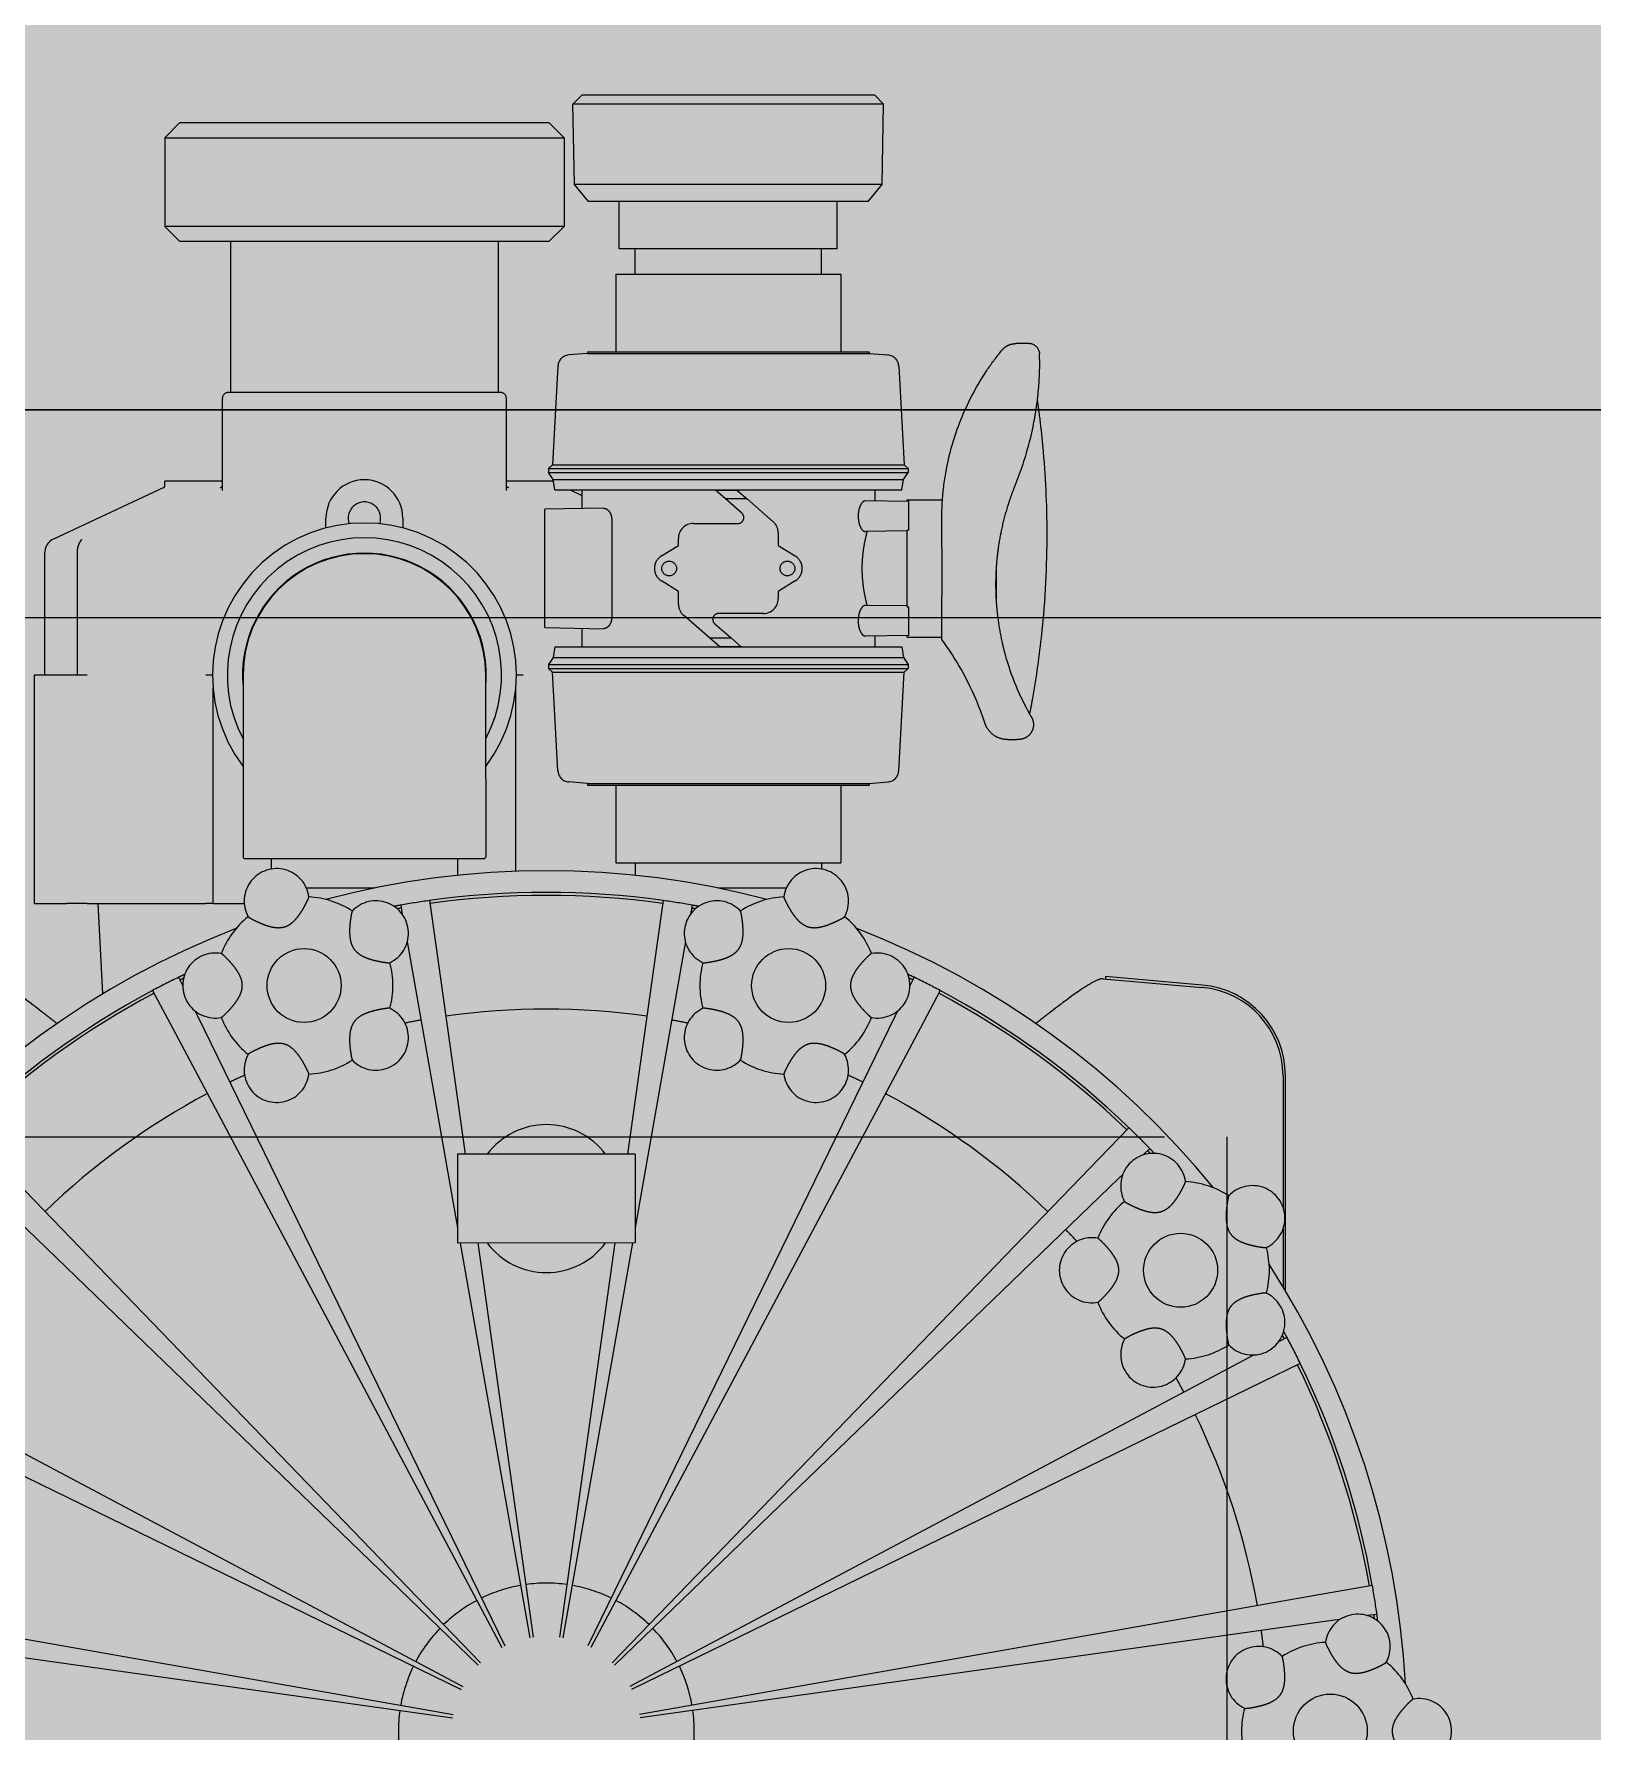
# Model space of a CAD drawing. Header units: centimetres. Extents: x 405564 to 502064, y 46284 to 60634.
# Drawn here: x 484760.15 to 484790.14, y 56751.63 to 56784.3 of the extents above; entities that cross this region are included whole.
import ezdxf

# ---------------------------------------------------------------- set-up
doc = ezdxf.new("R2010")
doc.units = ezdxf.units.CM
doc.linetypes.add('( Hidden )', pattern=[0.375, 0.25, -0.125])
doc.layers.get('0').update_dxf_attribs({"color": 8, "lineweight": 9})
doc.layers.add('0-KRCN-MİMARİ-220526', color=8, linetype='Continuous', lineweight=9)
doc.layers.add('Visible (ISO)', color=8, linetype='Continuous', lineweight=18)
doc.layers.add('AS_NOT_MIMARI', color=8, linetype='Continuous')

# ---------------------------------------------------------------- blocks, each defined once
blk = doc.blocks.new('A$Cdfb98813')
h = blk.add_hatch()
h.set_pattern_fill('ANGLE', color=256, scale=0.3)
h.set_pattern_definition([(0, (182.2423, -979.0145), (0, 2.0955), [1.524, -0.5715]), (90, (182.2423, -979.0145), (-2.0955, 1e-16), [1.524, -0.5715])])
h.paths.add_polyline_path([(1918.018, 199.001), (1545.018, 199.001), (1545.018, 300), (1515.018, 300), (1515.018, 199.001), (238.979, 199.001), (238.979, -429.5), (238.979, -658.015), (1918.018, -658.015)])
h.paths.add_polyline_path([(268.979, -429.5), (268.979, 169.001), (1888.018, 169.001), (1888.018, -628.015), (268.979, -628.015), (268.979, -453.5)], flags=16)
h.paths.add_polyline_path([(1888.018, -429.5), (268.979, -429.5), (268.979, -459.5), (1888.018, -459.5)], flags=0)
h = blk.add_hatch()
h.set_pattern_fill('ANGLE', color=256)
h.set_pattern_definition([(0, (1552.748, -978.9895), (0, 6.985), [5.08, -1.905]), (90, (1552.748, -978.9895), (-6.985, 4e-16), [5.08, -1.905])])
h.paths.add_polyline_path([(1680.139, 27.501), (900.139, 27.501), (900.139, -55.474), (1680.139, -55.499)])
h = blk.add_hatch()
h.set_pattern_fill('ANGLE', color=256)
h.set_pattern_definition([(0, (-483849.746, -58273.935), (0, 6.985), [5.08, -1.905]), (90, (-483849.746, -58273.935), (-6.985, 4e-16), [5.08, -1.905])])
h.paths.add_polyline_path([(425.139, -15.05), (800.139, -15.05), (800.139, -100), (900, -100), (900.139, -15.05), (1700, -15.05), (1700, -100), (1800, -100), (1800.139, -15.05), (2235.139, -15.05), (2235.139, -206), (425.139, -206.05)])
for p, q in [((900.004, -55.499), (1680.139, -55.499)), ((900.139, -59.499), (1610.139, -59.499))]:
    blk.add_line(p, q)
for points in [[(1680.139, -59.499), (1680.139, -59.499), (1680.139, -55.499), (900.004, -55.499)], [(900.139, -59.499), (1610.139, -59.499)]]:
    blk.add_lwpolyline(points)
at = {"layer": 'Visible (ISO)', "linetype": '( Hidden )', "ltscale": 100}
for p, q in [((920.945, -49.44), (920.777, -49.611)), ((926.758, -49.611), (920.777, -49.611)), ((920.804, -51.159), (920.777, -49.611)), ((926.59, -49.44), (920.945, -49.44)), ((926.59, -49.44), (926.758, -49.611)), ((926.731, -51.159), (926.758, -49.611)), ((913.202, -49.976), (912.917, -50.26)), ((920.322, -49.976), (913.202, -49.976)), ((920.322, -49.976), (920.607, -50.26)), ((912.917, -50.26), (920.607, -50.26)), ((912.917, -50.26), (912.917, -51.969)), ((920.607, -50.26), (920.607, -51.969)), ((926.731, -51.159), (920.804, -51.159)), ((921.077, -51.491), (920.804, -51.159)), ((926.458, -51.491), (926.731, -51.159)), ((926.458, -51.491), (921.077, -51.491)), ((921.669, -52.402), (921.669, -51.491)), ((925.866, -52.402), (925.866, -51.491)), ((920.607, -51.969), (912.917, -51.969)), ((913.202, -52.254), (912.917, -51.969)), ((913.202, -52.254), (920.322, -52.254)), ((914.185, -52.254), (914.185, -55.164)), ((919.339, -52.254), (919.339, -55.164)), ((920.322, -52.254), (920.607, -51.969)), ((925.866, -52.402), (921.669, -52.402)), ((921.973, -52.886), (921.973, -52.402)), ((925.561, -52.886), (925.561, -52.402)), ((921.603, -52.886), (925.932, -52.886)), ((921.603, -52.886), (921.603, -54.382)), ((925.932, -52.886), (925.932, -54.382)), ((929.559, -54.224), (929.3, -54.224)), ((921.054, -54.411), (920.695, -54.443)), ((921.054, -54.382), (926.481, -54.382)), ((921.054, -54.382), (921.054, -54.411)), ((921.054, -54.411), (926.481, -54.411)), ((926.481, -54.382), (926.481, -54.411)), ((926.481, -54.411), (926.84, -54.443)), ((929.758, -54.528), (929.758, -54.424)), ((920.487, -54.657), (920.38, -56.557)), ((927.048, -54.657), (927.155, -56.557)), ((919.382, -55.164), (914.142, -55.164)), ((914.028, -57.052), (914.028, -55.278)), ((919.496, -57.052), (919.496, -55.278)), ((929.711, -55.306), (929.713, -55.306)), ((920.38, -56.557), (920.308, -56.629)), ((920.308, -56.629), (927.227, -56.629)), ((920.308, -56.629), (920.308, -56.703)), ((920.308, -56.703), (927.227, -56.703)), ((920.393, -56.842), (920.308, -56.703)), ((920.38, -56.557), (927.155, -56.557)), ((920.393, -56.842), (927.142, -56.842)), ((920.43, -57.041), (920.393, -56.842)), ((927.105, -57.041), (927.142, -56.842)), ((927.142, -56.842), (927.227, -56.703)), ((927.155, -56.557), (927.227, -56.629)), ((927.227, -56.629), (927.227, -56.703)), ((912.901, -56.994), (910.776, -57.986)), ((914.028, -56.873), (912.918, -56.873)), ((912.918, -56.969), (912.918, -56.873)), ((920.399, -56.873), (919.496, -56.873)), ((920.43, -57.041), (927.105, -57.041)), ((920.724, -57.041), (920.948, -57.146)), ((920.948, -57.041), (920.948, -57.401)), ((923.519, -57.045), (923.933, -57.045)), ((923.715, -57.215), (923.519, -57.045)), ((923.933, -57.045), (924.129, -57.215)), ((926.587, -57.041), (926.587, -57.254)), ((921.368, -57.394), (920.236, -57.414)), ((920.236, -57.642), (920.236, -57.414)), ((924.129, -57.215), (923.715, -57.215)), ((924.028, -57.487), (923.715, -57.215)), ((924.129, -57.215), (924.631, -57.652)), ((927.242, -57.261), (926.401, -57.252)), ((927.213, -57.261), (927.213, -57.229)), ((927.213, -57.229), (927.891, -57.229)), ((927.242, -57.816), (927.242, -57.261)), ((916.022, -57.774), (916.022, -57.585)), ((917.503, -57.585), (917.503, -57.774)), ((920.236, -59.464), (920.236, -57.642)), ((921.525, -57.619), (921.525, -59.487)), ((923.091, -57.687), (923.953, -57.687)), ((927.242, -57.816), (927.213, -57.816)), ((927.213, -59.29), (927.213, -57.816)), ((927.878, -58.164), (927.878, -57.594)), ((922.48, -58.312), (922.806, -58.111)), ((922.806, -58.111), (922.806, -57.972)), ((924.729, -57.867), (924.729, -58.111)), ((924.729, -58.111), (925.055, -58.312)), ((927.213, -57.831), (926.401, -57.841)), ((910.611, -60.603), (910.611, -58.244)), ((911.237, -60.603), (911.237, -58.244)), ((927.878, -58.164), (927.878, -59.092)), ((922.806, -58.995), (922.48, -58.793)), ((925.055, -58.793), (924.729, -58.995)), ((928.922, -58.585), (928.922, -59.143)), ((922.806, -59.239), (922.806, -58.995)), ((924.729, -58.995), (924.729, -59.134)), ((927.878, -59.92), (927.878, -59.092)), ((920.236, -59.692), (920.236, -59.464)), ((923.406, -59.89), (922.904, -59.454)), ((924.444, -59.419), (923.582, -59.419)), ((927.213, -59.275), (926.401, -59.265)), ((927.213, -59.29), (927.242, -59.29)), ((927.242, -59.844), (927.242, -59.29)), ((920.236, -59.692), (921.368, -59.712)), ((920.948, -59.704), (920.948, -60.064)), ((923.507, -59.618), (923.82, -59.89)), ((920.43, -60.064), (920.393, -60.264)), ((920.43, -60.064), (927.105, -60.064)), ((923.406, -59.89), (923.82, -59.89)), ((923.602, -60.061), (923.406, -59.89)), ((924.016, -60.061), (923.602, -60.061)), ((923.82, -59.89), (924.016, -60.061)), ((927.242, -59.844), (926.401, -59.854)), ((926.587, -59.852), (926.587, -60.064)), ((927.105, -60.064), (927.142, -60.264)), ((927.213, -59.876), (927.213, -59.845)), ((927.213, -59.876), (927.878, -59.876)), ((920.393, -60.264), (920.308, -60.403)), ((920.308, -60.403), (927.227, -60.403)), ((920.308, -60.403), (920.308, -60.477)), ((920.393, -60.264), (927.142, -60.264)), ((927.142, -60.264), (927.227, -60.403)), ((927.227, -60.403), (927.227, -60.477)), ((910.411, -60.603), (911.031, -60.603)), ((910.411, -65), (910.411, -60.603)), ((911.031, -60.603), (911.423, -60.603)), ((913.709, -60.603), (913.838, -60.603)), ((914.427, -60.603), (914.427, -62.597)), ((919.097, -62.597), (919.097, -60.603)), ((919.687, -60.603), (919.816, -60.603)), ((920.308, -60.477), (927.227, -60.477)), ((920.38, -60.549), (920.308, -60.477)), ((920.38, -60.549), (927.155, -60.549)), ((920.487, -62.449), (920.38, -60.549)), ((927.048, -62.449), (927.155, -60.549)), ((927.155, -60.549), (927.227, -60.477)), ((913.848, -65), (913.848, -60.849)), ((919.676, -64.382), (919.676, -60.849)), ((929.557, -61.335), (929.57, -61.335)), ((929.142, -61.847), (929.322, -61.847)), ((914.427, -62.597), (914.427, -64.106)), ((919.097, -62.597), (919.097, -64.106)), ((921.054, -62.695), (920.695, -62.663)), ((921.054, -62.695), (926.481, -62.695)), ((921.054, -62.695), (921.054, -62.724)), ((921.054, -62.724), (926.481, -62.724)), ((921.603, -62.724), (921.603, -64.22)), ((925.932, -62.724), (925.932, -64.22)), ((926.481, -62.695), (926.84, -62.663)), ((926.481, -62.695), (926.481, -62.724)), ((914.456, -64.134), (919.069, -64.134)), ((914.968, -64.134), (914.968, -64.339)), ((918.556, -64.134), (918.556, -64.46)), ((921.603, -64.22), (925.932, -64.22)), ((921.973, -64.22), (921.973, -64.46)), ((925.561, -64.22), (925.561, -64.339)), ((910.411, -65), (911.031, -65)), ((911.423, -65), (911.031, -65)), ((911.423, -65), (913.709, -65)), ((911.728, -66.741), (911.636, -65)), ((913.848, -65), (913.709, -65)), ((913.848, -65), (914.448, -65)), ((915.646, -64.704), (916.962, -64.704)), ((918.018, -64.946), (918.132, -65.763)), ((922.512, -64.946), (922.397, -65.763)), ((923.568, -64.704), (924.883, -64.704)), ((917.461, -65.034), (917.492, -65.212)), ((923.069, -65.034), (923.037, -65.212)), ((917.587, -65.746), (917.604, -65.846)), ((917.604, -65.846), (918.556, -71.245)), ((918.132, -65.763), (918.704, -69.83)), ((922.397, -65.763), (921.826, -69.829)), ((922.925, -65.846), (921.974, -71.243)), ((922.943, -65.746), (922.925, -65.846)), ((913.186, -66.423), (913.266, -66.586)), ((927.343, -66.423), (927.264, -66.586)), ((930.983, -66.451), (932.886, -66.618)), ((931.029, -66.409), (931.029, -66.455)), ((932.89, -66.572), (931.029, -66.409)), ((912.684, -66.679), (913.072, -67.407)), ((927.845, -66.679), (927.458, -67.407)), ((913.504, -67.073), (913.548, -67.164)), ((913.548, -67.164), (919.466, -79.297)), ((926.981, -67.164), (921.064, -79.297)), ((927.026, -67.073), (926.981, -67.164)), ((913.072, -67.407), (919.409, -79.326)), ((927.458, -67.407), (921.121, -79.326)), ((934.446, -68.32), (934.446, -70.846)), ((934.492, -72.452), (934.492, -68.32)), ((931.481, -69.32), (930.908, -69.914)), ((909.621, -69.914), (918.999, -79.624)), ((921.974, -69.829), (918.556, -69.83)), ((918.556, -69.83), (918.556, -71.539)), ((930.908, -69.914), (921.531, -79.624)), ((921.974, -69.829), (921.974, -71.538)), ((931.88, -69.719), (931.75, -69.845)), ((931.36, -70.221), (931.286, -70.292)), ((909.243, -70.292), (918.954, -79.669)), ((931.286, -70.292), (921.576, -79.669)), ((921.974, -71.538), (918.556, -71.539)), ((918.608, -71.539), (919.948, -79.14)), ((918.944, -71.538), (920.011, -79.13)), ((921.586, -71.538), (920.519, -79.13)), ((921.922, -71.538), (920.581, -79.14)), ((934.446, -71.274), (934.446, -72.376)), ((934.522, -73.355), (934.362, -73.44)), ((906.737, -73.742), (918.655, -80.08)), ((933.793, -73.742), (921.874, -80.08)), ((933.883, -73.695), (933.793, -73.742)), ((934.778, -73.857), (934.036, -74.219)), ((906.494, -74.219), (918.626, -80.136)), ((934.036, -74.219), (921.903, -80.136)), ((905.176, -78.275), (918.47, -80.619)), ((935.354, -78.275), (922.06, -80.619)), ((936.166, -78.132), (935.354, -78.275)), ((936.255, -78.688), (936.075, -78.713)), ((905.092, -78.803), (918.46, -80.682)), ((935.437, -78.803), (922.07, -80.682)), ((935.538, -78.789), (935.437, -78.803))]:
    blk.add_line(p, q, dxfattribs=at)
blk.add_lwpolyline([(933.364, -107.086), (907.166, -107.086), (907.166, -69.497), (933.364, -69.497)], close=True, dxfattribs=at)
for centre, radius in [((922.629, -58.553), 0.142), ((924.906, -58.553), 0.142), ((915.601, -66.582), 0.712), ((924.929, -66.582), 0.712), ((932.475, -72.064), 0.712), ((935.357, -80.935), 0.712)]:
    blk.add_circle(centre, radius, dxfattribs=at)
for centre, radius, start, end in [((929.559, -54.424), 0.199, 14.7693, 90), ((920.715, -54.67), 0.228, 95.0276, 176.7588), ((926.82, -54.67), 0.228, 3.2412, 84.9724), ((914.142, -55.278), 0.114, 90, 180), ((919.382, -55.278), 0.114, 0, 90), ((916.762, -57.585), 0.74, 0, 180), ((912.889, -56.969), 0.0285, 295, 0), ((916.762, -57.585), 0.313, 339.6843, 200.3157), ((923.953, -57.573), 0.114, 270, 49), ((916.762, -60.603), 2.925, 322.9814, 217.0186), ((923.091, -57.972), 0.285, 90, 180), ((924.444, -57.867), 0.285, 0, 49), ((910.896, -58.244), 0.285, 115, 180), ((916.762, -60.603), 2.64, 332.1988, 207.8012), ((916.762, -60.603), 2.346, 354.3522, 185.6478), ((916.762, -60.603), 2.335, 0, 180), ((922.629, -58.553), 0.283, 121.7412, 238.2588), ((924.906, -58.553), 0.283, 301.7412, 58.2588), ((924.444, -59.134), 0.285, 270, 0), ((923.091, -59.239), 0.285, 180, 229), ((923.582, -59.533), 0.114, 90, 229), ((923.295, -63.302), 5.695, 19.8964, 32.8148), ((933.983, -58.864), 5.069, 195.4622, 209.5461), ((920.715, -62.436), 0.228, 183.2412, 264.9724), ((926.82, -62.436), 0.228, 275.0276, 356.7588), ((914.456, -64.106), 0.0285, 180, 270), ((915.073, -64.957), 0.626, 7.3424, 208.6576), ((919.069, -64.106), 0.0285, 270, 0), ((925.457, -64.957), 0.626, 331.3424, 172.6576), ((920.265, -80.935), 16.564, 75.146, 104.854), ((915.601, -66.582), 1.709, 57.128, 86.872), ((916.983, -65.577), 0.626, 295.3424, 136.6576), ((920.265, -80.935), 16.147, 98, 100), ((920.265, -80.935), 16.146, 82, 98), ((920.265, -80.935), 16.089, 82, 98), ((920.265, -80.935), 16.147, 80, 82), ((923.546, -65.577), 0.626, 43.3424, 244.6576), ((924.929, -66.582), 1.709, 93.128, 122.872), ((915.601, -66.582), 1.709, 129.128, 158.872), ((920.265, -80.935), 16.146, 100, 100.4612), ((920.265, -80.935), 16.089, 100, 100.2779), ((920.265, -80.935), 16.089, 79.7221, 80), ((920.265, -80.935), 16.146, 79.5388, 80), ((924.929, -66.582), 1.709, 21.128, 50.872), ((920.265, -80.935), 16.564, 111.146, 140.854), ((920.265, -80.935), 16.564, 39.146, 68.854), ((913.892, -66.582), 0.626, 79.3424, 280.6576), ((926.637, -66.582), 0.626, 259.3424, 100.6576), ((915.601, -66.582), 1.709, 345.128, 14.872), ((924.929, -66.582), 1.709, 165.128, 194.872), ((920.265, -80.935), 16.147, 116, 118), ((920.265, -80.935), 16.146, 115.5388, 116), ((920.265, -80.935), 16.089, 115.7221, 116), ((920.265, -80.935), 16.146, 64, 64.4612), ((920.265, -80.935), 16.089, 64, 64.2779), ((920.265, -80.935), 16.147, 62, 64), ((932.738, -68.32), 1.709, 0, 85), ((932.738, -68.32), 1.754, 0, 85), ((920.265, -80.935), 16.146, 118, 134), ((920.265, -80.935), 16.089, 118, 134), ((920.265, -80.935), 16.089, 46, 62), ((920.265, -80.935), 16.146, 46, 62), ((915.601, -66.582), 1.709, 201.128, 230.872), ((916.983, -67.586), 0.626, 223.3424, 64.6576), ((920.265, -80.935), 13.899, 100, 101.2916), ((920.265, -80.935), 13.899, 82, 98), ((920.265, -80.935), 13.899, 78.7084, 80), ((923.546, -67.586), 0.626, 115.3424, 316.6576), ((924.929, -66.582), 1.709, 309.128, 338.872), ((915.073, -68.207), 0.626, 151.3424, 352.6576), ((925.457, -68.207), 0.626, 187.3424, 28.6576), ((915.601, -66.582), 1.709, 273.128, 302.872), ((924.929, -66.582), 1.709, 237.128, 266.872), ((920.265, -80.935), 13.899, 114.7084, 116), ((920.265, -80.935), 13.899, 64, 65.2916), ((920.265, -80.935), 13.899, 118, 134), ((920.265, -80.935), 13.899, 46, 62), ((920.265, -70.684), 1.424, 36.8812, 143.1414), ((920.265, -80.935), 16.147, 44, 46), ((931.947, -70.439), 0.626, 7.3424, 208.6576), ((920.265, -80.935), 16.089, 43.7221, 44), ((920.265, -80.935), 16.146, 43.5388, 44), ((932.475, -72.064), 1.709, 57.128, 86.872), ((933.857, -71.06), 0.626, 295.3424, 136.6576), ((932.475, -72.064), 1.709, 129.128, 158.872), ((920.265, -70.684), 1.424, 216.8812, 323.1414), ((930.766, -72.064), 0.626, 79.3424, 280.6576), ((920.265, -80.935), 13.899, 42.7084, 44), ((932.475, -72.064), 1.709, 345.128, 14.872), ((920.265, -80.935), 16.564, 3.146, 32.854), ((933.857, -73.069), 0.626, 223.3424, 64.6576), ((932.475, -72.064), 1.709, 201.128, 230.872), ((931.947, -73.689), 0.626, 151.3424, 352.6576), ((932.475, -72.064), 1.709, 273.128, 302.872), ((920.265, -80.935), 16.089, 28, 28.2779), ((920.265, -80.935), 16.146, 28, 28.4612), ((920.265, -80.935), 16.147, 26, 28), ((920.265, -80.935), 13.899, 28, 29.2916), ((920.265, -80.935), 16.089, 10, 26), ((920.265, -80.935), 16.146, 10, 26), ((920.265, -80.935), 13.899, 10, 26), ((920.265, -80.935), 2.848, 82, 98), ((920.265, -80.935), 2.848, 100, 116), ((920.265, -80.935), 2.848, 64, 80), ((920.265, -80.935), 16.147, 8, 10), ((920.265, -80.935), 2.848, 118, 134), ((920.265, -80.935), 2.848, 46, 62), ((935.885, -79.311), 0.626, 331.3424, 172.6576), ((920.265, -80.935), 16.089, 7.7221, 8), ((920.265, -80.935), 16.146, 7.5388, 8), ((920.265, -80.935), 2.848, 136, 152), ((920.265, -80.935), 2.848, 28, 44), ((920.265, -80.935), 13.899, 6.7084, 8), ((933.975, -79.931), 0.626, 43.3424, 244.6576), ((935.357, -80.935), 1.709, 93.128, 122.872), ((920.265, -80.935), 2.848, 154, 170), ((920.265, -80.935), 2.848, 10, 26), ((935.357, -80.935), 1.709, 21.128, 50.872), ((937.066, -80.935), 0.626, 259.3424, 100.6576), ((920.265, -80.935), 2.848, 172, 188), ((920.265, -80.935), 2.848, 352, 8), ((935.357, -80.935), 1.709, 165.128, 194.872)]:
    blk.add_arc(centre, radius, start, end, dxfattribs=at)
for points, knots in [([(929.035, -54.35), (929.035, -54.35), (929.035, -54.35), (929.054, -54.327), (929.075, -54.308), (929.125, -54.27), (929.159, -54.252), (929.23, -54.23), (929.266, -54.224), (929.3, -54.224)], [-0.5944477, -0.5944477, -0.5944477, -0.5944477, -0.5935784, -0.5935784, -0.4431798, -0.4431798, -0.2215899, -0.2215899, 0, 0, 0, 0]), ([(927.893, -57.197), (927.908, -57.002), (927.935, -56.804), (928.038, -56.277), (928.137, -55.949), (928.397, -55.32), (928.559, -55.02), (928.83, -54.614), (928.921, -54.491), (929.016, -54.373)], [14.904095, 14.904095, 14.904095, 14.904095, 15.917027, 15.917027, 17.6228, 17.6228, 19.328573, 19.328573, 20.118398, 20.118398, 20.118398, 20.118398]), ([(929.758, -54.528), (929.758, -54.745), (929.747, -54.966), (929.693, -55.498), (929.638, -55.81), (929.487, -56.408), (929.393, -56.694), (929.284, -56.963)], [9.904849, 9.904849, 9.904849, 9.904849, 11.011815, 11.011815, 12.572324, 12.572324, 14.095947, 14.095947, 14.095947, 14.095947]), ([(929.713, -55.306), (929.713, -55.306), (929.714, -55.31), (929.716, -55.328), (929.718, -55.341), (929.722, -55.368), (929.724, -55.384), (929.727, -55.401)], [-1.8161757, -1.8161757, -1.8161757, -1.8161757, -1.7032155, -1.7032155, -1.5902552, -1.5902552, -1.494406, -1.494406, -1.494406, -1.494406]), ([(929.727, -55.401), (929.733, -55.451), (929.74, -55.501), (929.767, -55.712), (929.787, -55.879), (929.81, -56.101), (929.815, -56.155), (929.82, -56.208)], [-22.697566, -22.697566, -22.697566, -22.697566, -22.422692, -22.422692, -21.555171, -21.555171, -21.279529, -21.279529, -21.279529, -21.279529]), ([(929.82, -56.208), (929.872, -56.768), (929.897, -57.324), (929.899, -58.494), (929.867, -59.15), (929.753, -60.225), (929.694, -60.64), (929.622, -61.052)], [-16.14216, -16.14216, -16.14216, -16.14216, -13.303755, -13.303755, -9.977817, -9.977817, -7.894779, -7.894779, -7.894779, -7.894779]), ([(913.984, -56.994), (913.985, -56.994), (913.987, -56.994), (913.996, -56.991), (914.004, -56.988), (914.018, -56.981), (914.023, -56.977), (914.028, -56.973)], [-0.00620322, -0.00620322, -0.00620322, -0.00620322, 0, 0, 0.04861127, 0.04861127, 0.08961817, 0.08961817, 0.08961817, 0.08961817]), ([(919.496, -56.973), (919.501, -56.977), (919.507, -56.981), (919.52, -56.988), (919.528, -56.991), (919.538, -56.994), (919.539, -56.994), (919.54, -56.994)], [0.01413063, 0.01413063, 0.01413063, 0.01413063, 0.05487096, 0.05487096, 0.10317466, 0.10317466, 0.10933086, 0.10933086, 0.10933086, 0.10933086]), ([(921.368, -57.394), (921.387, -57.394), (921.407, -57.399), (921.446, -57.424), (921.465, -57.442), (921.493, -57.484), (921.504, -57.508), (921.521, -57.561), (921.525, -57.591), (921.525, -57.619)], [-0.66531, -0.66531, -0.66531, -0.66531, -0.4825245, -0.4825245, -0.299739, -0.299739, -0.1498695, -0.1498695, 0, 0, 0, 0]), ([(926.401, -57.252), (926.386, -57.251), (926.37, -57.259), (926.338, -57.29), (926.322, -57.313), (926.297, -57.366), (926.286, -57.398), (926.271, -57.47), (926.267, -57.509), (926.267, -57.584), (926.272, -57.624), (926.287, -57.697), (926.299, -57.73), (926.324, -57.782), (926.339, -57.804), (926.371, -57.834), (926.387, -57.841), (926.401, -57.841)], [4.032655, 4.032655, 4.032655, 4.032655, 4.246368, 4.246368, 4.460081, 4.460081, 4.65589, 4.65589, 4.851698, 4.851698, 5.052439, 5.052439, 5.253181, 5.253181, 5.461991, 5.461991, 5.670801, 5.670801, 5.670801, 5.670801]), ([(927.878, -57.594), (927.878, -57.513), (927.88, -57.433), (927.886, -57.302), (927.889, -57.249), (927.893, -57.197)], [-8.2137787, -8.2137787, -8.2137787, -8.2137787, -7.795349, -7.795349, -7.5217204, -7.5217204, -7.5217204, -7.5217204]), ([(929.196, -57.197), (929.178, -57.249), (929.16, -57.302), (929.103, -57.486), (929.067, -57.619), (929.008, -57.885), (928.983, -58.018), (928.964, -58.153), (928.963, -58.158), (928.963, -58.164)], [3.655795, 3.655795, 3.655795, 3.655795, 3.935798, 3.935798, 4.610128, 4.610128, 5.284457, 5.284457, 5.313963, 5.313963, 5.313963, 5.313963]), ([(911.237, -58.244), (911.237, -58.216), (911.24, -58.188), (911.25, -58.136), (911.258, -58.111), (911.271, -58.079), (911.275, -58.069), (911.289, -58.042), (911.298, -58.027), (911.311, -58.007), (911.316, -58), (911.319, -57.995)], [0, 0, 0, 0, 0.1457863, 0.1457863, 0.2900078, 0.2900078, 0.3592108, 0.3592108, 0.498898, 0.498898, 0.6027649, 0.6027649, 0.6027649, 0.6027649]), ([(926.443, -59.266), (926.436, -59.241), (926.43, -59.216), (926.409, -59.128), (926.395, -59.061), (926.371, -58.921), (926.362, -58.848), (926.349, -58.7), (926.346, -58.625), (926.346, -58.48), (926.349, -58.406), (926.362, -58.258), (926.371, -58.185), (926.395, -58.045), (926.409, -57.978), (926.43, -57.89), (926.436, -57.864), (926.443, -57.84)], [-7.410615, -7.410615, -7.410615, -7.410615, -7.248503, -7.248503, -6.866833, -6.866833, -6.485163, -6.485163, -6.103493, -6.103493, -5.721823, -5.721823, -5.340153, -5.340153, -4.958483, -4.958483, -4.796371, -4.796371, -4.796371, -4.796371]), ([(928.963, -58.164), (928.957, -58.205), (928.952, -58.246), (928.937, -58.377), (928.929, -58.466), (928.918, -58.639), (928.915, -58.727), (928.913, -58.904), (928.915, -58.991), (928.919, -59.081), (928.919, -59.087), (928.919, -59.092)], [-11.577559, -11.577559, -11.577559, -11.577559, -11.363144, -11.363144, -10.904759, -10.904759, -10.452396, -10.452396, -10.000033, -10.000033, -9.970268, -9.970268, -9.970268, -9.970268]), ([(928.919, -59.092), (928.92, -59.113), (928.921, -59.133), (928.929, -59.276), (928.941, -59.407), (928.978, -59.676), (929.002, -59.815), (929.052, -60.041), (929.074, -60.129), (929.097, -60.215)], [17.352681, 17.352681, 17.352681, 17.352681, 17.468949, 17.468949, 18.166194, 18.166194, 18.863439, 18.863439, 19.305713, 19.305713, 19.305713, 19.305713]), ([(926.401, -59.265), (926.386, -59.265), (926.37, -59.273), (926.338, -59.303), (926.322, -59.327), (926.297, -59.38), (926.286, -59.412), (926.271, -59.483), (926.267, -59.523), (926.267, -59.598), (926.272, -59.638), (926.287, -59.711), (926.299, -59.743), (926.324, -59.795), (926.339, -59.818), (926.371, -59.847), (926.387, -59.854), (926.401, -59.854)], [0.798168, 0.798168, 0.798168, 0.798168, 1.011882, 1.011882, 1.225595, 1.225595, 1.421403, 1.421403, 1.617212, 1.617212, 1.817953, 1.817953, 2.018695, 2.018695, 2.227505, 2.227505, 2.436314, 2.436314, 2.436314, 2.436314]), ([(921.525, -59.487), (921.525, -59.515), (921.521, -59.545), (921.504, -59.598), (921.493, -59.622), (921.465, -59.663), (921.446, -59.682), (921.407, -59.706), (921.387, -59.712), (921.368, -59.712)], [-1.3150382, -1.3150382, -1.3150382, -1.3150382, -1.1650919, -1.1650919, -1.0151457, -1.0151457, -0.8324365, -0.8324365, -0.6497274, -0.6497274, -0.6497274, -0.6497274]), ([(929.622, -61.052), (929.618, -61.076), (929.614, -61.1), (929.602, -61.166), (929.595, -61.204), (929.583, -61.265), (929.578, -61.291), (929.572, -61.326), (929.57, -61.335), (929.57, -61.335)], [-2.6292133, -2.6292133, -2.6292133, -2.6292133, -2.5040935, -2.5040935, -2.2752357, -2.2752357, -2.0483856, -2.0483856, -1.8215354, -1.8215354, -1.8215354, -1.8215354]), ([(928.709, -61.533), (928.703, -61.514), (928.696, -61.494), (928.677, -61.437), (928.664, -61.399), (928.651, -61.364)], [2.0112897, 2.0112897, 2.0112897, 2.0112897, 2.1302794, 2.1302794, 2.3298047, 2.3298047, 2.3298047, 2.3298047]), ([(929.603, -61.416), (929.614, -61.434), (929.622, -61.453), (929.635, -61.493), (929.639, -61.513), (929.644, -61.562), (929.641, -61.59), (929.638, -61.61)], [-4.270058, -4.270058, -4.270058, -4.270058, -4.1646846, -4.1646846, -4.0499693, -4.0499693, -3.8441765, -3.8441765, -3.8441765, -3.8441765]), ([(928.742, -61.61), (928.735, -61.597), (928.728, -61.581), (928.717, -61.555), (928.713, -61.544), (928.709, -61.533)], [-1.3068394, -1.3068394, -1.3068394, -1.3068394, -1.1732797, -1.1732797, -1.099095, -1.099095, -1.099095, -1.099095]), ([(929.142, -61.847), (929.091, -61.847), (929.038, -61.838), (928.936, -61.801), (928.886, -61.773), (928.804, -61.7), (928.769, -61.659), (928.742, -61.61)], [-7.456697, -7.456697, -7.456697, -7.456697, -6.865417, -6.865417, -6.274138, -6.274138, -5.752128, -5.752128, -5.752128, -5.752128]), ([(929.638, -61.61), (929.632, -61.644), (929.62, -61.675), (929.581, -61.743), (929.549, -61.774), (929.502, -61.806), (929.484, -61.815), (929.448, -61.831), (929.429, -61.836), (929.404, -61.841), (929.399, -61.841), (929.393, -61.842), (929.393, -61.842), (929.393, -61.842)], [-1.474632, -1.474632, -1.474632, -1.474632, -1.132445, -1.132445, -0.62443, -0.62443, -0.385219, -0.385219, -0.146008, -0.146008, -0.091559, -0.091559, -0.089219, -0.089219, -0.089219, -0.089219]), ([(914.523, -65.257), (914.524, -65.259), (914.528, -65.262), (914.544, -65.273), (914.555, -65.279), (914.582, -65.294), (914.599, -65.304), (914.641, -65.326), (914.665, -65.337), (914.714, -65.361), (914.744, -65.374), (914.807, -65.4), (914.84, -65.413), (914.892, -65.43), (914.914, -65.437), (914.96, -65.449), (914.982, -65.455), (915.04, -65.465), (915.08, -65.469), (915.159, -65.467), (915.198, -65.461), (915.268, -65.438), (915.304, -65.42), (915.369, -65.375), (915.399, -65.348), (915.439, -65.306), (915.454, -65.289), (915.484, -65.252), (915.498, -65.233), (915.529, -65.189), (915.549, -65.159), (915.585, -65.101), (915.601, -65.072), (915.627, -65.025), (915.639, -65.001), (915.66, -64.959), (915.669, -64.941), (915.682, -64.913), (915.687, -64.901), (915.693, -64.884), (915.695, -64.879), (915.694, -64.877)], [1.593447, 1.593447, 1.593447, 1.593447, 1.741705, 1.741705, 1.890087, 1.890087, 2.048895, 2.048895, 2.207703, 2.207703, 2.382003, 2.382003, 2.556302, 2.556302, 2.669107, 2.669107, 2.781911, 2.781911, 2.975658, 2.975658, 3.169405, 3.169405, 3.363153, 3.363153, 3.5569, 3.5569, 3.669704, 3.669704, 3.782509, 3.782509, 3.956808, 3.956808, 4.131108, 4.131108, 4.289916, 4.289916, 4.448724, 4.448724, 4.597106, 4.597106, 4.745364, 4.745364, 4.745364, 4.745364]), ([(924.835, -64.877), (924.835, -64.879), (924.836, -64.884), (924.843, -64.901), (924.848, -64.913), (924.861, -64.941), (924.869, -64.959), (924.89, -65.001), (924.902, -65.025), (924.929, -65.072), (924.945, -65.101), (924.981, -65.159), (925, -65.189), (925.032, -65.233), (925.046, -65.252), (925.075, -65.289), (925.091, -65.306), (925.131, -65.348), (925.161, -65.375), (925.226, -65.42), (925.262, -65.438), (925.332, -65.461), (925.371, -65.467), (925.45, -65.469), (925.49, -65.465), (925.547, -65.455), (925.57, -65.449), (925.615, -65.437), (925.638, -65.43), (925.689, -65.413), (925.723, -65.4), (925.786, -65.374), (925.816, -65.361), (925.865, -65.337), (925.889, -65.326), (925.93, -65.304), (925.948, -65.294), (925.975, -65.279), (925.986, -65.273), (926.001, -65.262), (926.005, -65.259), (926.006, -65.257)], [1.593447, 1.593447, 1.593447, 1.593447, 1.741705, 1.741705, 1.890087, 1.890087, 2.048895, 2.048895, 2.207703, 2.207703, 2.382003, 2.382003, 2.556302, 2.556302, 2.669107, 2.669107, 2.781911, 2.781911, 2.975658, 2.975658, 3.169405, 3.169405, 3.363153, 3.363153, 3.5569, 3.5569, 3.669704, 3.669704, 3.782509, 3.782509, 3.956808, 3.956808, 4.131108, 4.131108, 4.289916, 4.289916, 4.448724, 4.448724, 4.597106, 4.597106, 4.745364, 4.745364, 4.745364, 4.745364]), ([(916.528, -65.147), (916.526, -65.149), (916.524, -65.154), (916.519, -65.172), (916.516, -65.184), (916.51, -65.214), (916.506, -65.234), (916.499, -65.281), (916.495, -65.307), (916.488, -65.36), (916.484, -65.393), (916.479, -65.462), (916.477, -65.497), (916.477, -65.551), (916.477, -65.575), (916.48, -65.622), (916.482, -65.645), (916.489, -65.703), (916.498, -65.742), (916.524, -65.817), (916.542, -65.852), (916.586, -65.912), (916.614, -65.94), (916.677, -65.988), (916.711, -66.008), (916.764, -66.033), (916.785, -66.043), (916.829, -66.059), (916.851, -66.067), (916.903, -66.083), (916.937, -66.093), (917.004, -66.109), (917.036, -66.115), (917.09, -66.125), (917.116, -66.13), (917.162, -66.137), (917.182, -66.139), (917.213, -66.143), (917.226, -66.144), (917.244, -66.145), (917.25, -66.144), (917.251, -66.143)], [1.593447, 1.593447, 1.593447, 1.593447, 1.741705, 1.741705, 1.890087, 1.890087, 2.048895, 2.048895, 2.207703, 2.207703, 2.382003, 2.382003, 2.556302, 2.556302, 2.669107, 2.669107, 2.781911, 2.781911, 2.975658, 2.975658, 3.169405, 3.169405, 3.363153, 3.363153, 3.5569, 3.5569, 3.669704, 3.669704, 3.782509, 3.782509, 3.956808, 3.956808, 4.131108, 4.131108, 4.289916, 4.289916, 4.448724, 4.448724, 4.597106, 4.597106, 4.745364, 4.745364, 4.745364, 4.745364]), ([(923.278, -66.143), (923.28, -66.144), (923.286, -66.145), (923.304, -66.144), (923.317, -66.143), (923.347, -66.139), (923.368, -66.137), (923.414, -66.13), (923.44, -66.125), (923.493, -66.115), (923.525, -66.109), (923.592, -66.093), (923.627, -66.083), (923.678, -66.067), (923.7, -66.059), (923.744, -66.043), (923.766, -66.033), (923.818, -66.008), (923.853, -65.988), (923.916, -65.94), (923.944, -65.912), (923.987, -65.852), (924.006, -65.817), (924.032, -65.742), (924.04, -65.703), (924.048, -65.645), (924.05, -65.622), (924.053, -65.575), (924.053, -65.551), (924.052, -65.497), (924.051, -65.462), (924.045, -65.393), (924.042, -65.36), (924.035, -65.307), (924.031, -65.281), (924.023, -65.234), (924.02, -65.214), (924.013, -65.184), (924.01, -65.172), (924.005, -65.154), (924.003, -65.149), (924.002, -65.147)], [1.593447, 1.593447, 1.593447, 1.593447, 1.741705, 1.741705, 1.890087, 1.890087, 2.048895, 2.048895, 2.207703, 2.207703, 2.382003, 2.382003, 2.556302, 2.556302, 2.669107, 2.669107, 2.781911, 2.781911, 2.975658, 2.975658, 3.169405, 3.169405, 3.363153, 3.363153, 3.5569, 3.5569, 3.669704, 3.669704, 3.782509, 3.782509, 3.956808, 3.956808, 4.131108, 4.131108, 4.289916, 4.289916, 4.448724, 4.448724, 4.597106, 4.597106, 4.745364, 4.745364, 4.745364, 4.745364]), ([(914.008, -67.197), (914.01, -67.197), (914.015, -67.194), (914.029, -67.182), (914.039, -67.174), (914.062, -67.153), (914.077, -67.139), (914.11, -67.106), (914.128, -67.088), (914.166, -67.048), (914.188, -67.024), (914.232, -66.972), (914.255, -66.944), (914.287, -66.9), (914.3, -66.881), (914.326, -66.842), (914.338, -66.822), (914.366, -66.77), (914.382, -66.734), (914.405, -66.658), (914.411, -66.618), (914.411, -66.545), (914.405, -66.505), (914.382, -66.429), (914.366, -66.393), (914.338, -66.342), (914.326, -66.321), (914.3, -66.282), (914.287, -66.263), (914.255, -66.219), (914.232, -66.192), (914.188, -66.139), (914.166, -66.115), (914.128, -66.076), (914.11, -66.057), (914.077, -66.024), (914.062, -66.01), (914.039, -65.989), (914.029, -65.981), (914.015, -65.969), (914.01, -65.966), (914.008, -65.966)], [1.593447, 1.593447, 1.593447, 1.593447, 1.741705, 1.741705, 1.890087, 1.890087, 2.048895, 2.048895, 2.207703, 2.207703, 2.382003, 2.382003, 2.556302, 2.556302, 2.669107, 2.669107, 2.781911, 2.781911, 2.975658, 2.975658, 3.169405, 3.169405, 3.363153, 3.363153, 3.5569, 3.5569, 3.669704, 3.669704, 3.782509, 3.782509, 3.956808, 3.956808, 4.131108, 4.131108, 4.289916, 4.289916, 4.448724, 4.448724, 4.597106, 4.597106, 4.745364, 4.745364, 4.745364, 4.745364]), ([(926.521, -65.966), (926.519, -65.966), (926.515, -65.969), (926.5, -65.981), (926.49, -65.989), (926.468, -66.01), (926.453, -66.024), (926.42, -66.057), (926.401, -66.076), (926.364, -66.115), (926.342, -66.139), (926.297, -66.192), (926.275, -66.219), (926.243, -66.263), (926.229, -66.282), (926.204, -66.321), (926.192, -66.342), (926.164, -66.393), (926.148, -66.429), (926.125, -66.505), (926.119, -66.545), (926.119, -66.618), (926.125, -66.658), (926.148, -66.734), (926.164, -66.77), (926.192, -66.822), (926.204, -66.842), (926.229, -66.881), (926.243, -66.9), (926.275, -66.944), (926.297, -66.972), (926.342, -67.024), (926.364, -67.048), (926.401, -67.088), (926.42, -67.106), (926.453, -67.139), (926.468, -67.153), (926.49, -67.174), (926.5, -67.182), (926.515, -67.194), (926.519, -67.197), (926.521, -67.197)], [1.593447, 1.593447, 1.593447, 1.593447, 1.741705, 1.741705, 1.890087, 1.890087, 2.048895, 2.048895, 2.207703, 2.207703, 2.382003, 2.382003, 2.556302, 2.556302, 2.669107, 2.669107, 2.781911, 2.781911, 2.975658, 2.975658, 3.169405, 3.169405, 3.363153, 3.363153, 3.5569, 3.5569, 3.669704, 3.669704, 3.782509, 3.782509, 3.956808, 3.956808, 4.131108, 4.131108, 4.289916, 4.289916, 4.448724, 4.448724, 4.597106, 4.597106, 4.745364, 4.745364, 4.745364, 4.745364]), ([(910.839, -67.315), (910.734, -67.23), (910.634, -67.152), (910.335, -66.919), (910.159, -66.789), (909.897, -66.609), (909.793, -66.545), (909.637, -66.466), (909.582, -66.448), (909.547, -66.451)], [-29.376906, -29.376906, -29.376906, -29.376906, -28.249944, -28.249944, -25.777386, -25.777386, -23.740699, -23.740699, -21.912343, -21.912343, -21.912343, -21.912343]), ([(930.983, -66.451), (930.948, -66.448), (930.892, -66.466), (930.737, -66.545), (930.633, -66.609), (930.371, -66.789), (930.195, -66.919), (929.895, -67.152), (929.795, -67.23), (929.69, -67.315)], [-13.755616, -13.755616, -13.755616, -13.755616, -11.927483, -11.927483, -9.890702, -9.890702, -7.418027, -7.418027, -6.291034, -6.291034, -6.291034, -6.291034]), ([(917.251, -67.02), (917.25, -67.019), (917.244, -67.018), (917.226, -67.019), (917.213, -67.02), (917.182, -67.024), (917.162, -67.026), (917.116, -67.033), (917.09, -67.038), (917.036, -67.048), (917.004, -67.055), (916.937, -67.071), (916.903, -67.08), (916.851, -67.096), (916.829, -67.104), (916.785, -67.121), (916.764, -67.13), (916.711, -67.155), (916.677, -67.175), (916.614, -67.223), (916.586, -67.252), (916.542, -67.311), (916.524, -67.346), (916.498, -67.421), (916.489, -67.46), (916.482, -67.518), (916.48, -67.542), (916.477, -67.588), (916.477, -67.612), (916.477, -67.666), (916.479, -67.702), (916.484, -67.77), (916.488, -67.803), (916.495, -67.857), (916.499, -67.883), (916.506, -67.929), (916.51, -67.949), (916.516, -67.979), (916.519, -67.991), (916.524, -68.009), (916.526, -68.014), (916.528, -68.016)], [1.593447, 1.593447, 1.593447, 1.593447, 1.741705, 1.741705, 1.890087, 1.890087, 2.048895, 2.048895, 2.207703, 2.207703, 2.382003, 2.382003, 2.556302, 2.556302, 2.669107, 2.669107, 2.781911, 2.781911, 2.975658, 2.975658, 3.169405, 3.169405, 3.363153, 3.363153, 3.5569, 3.5569, 3.669704, 3.669704, 3.782509, 3.782509, 3.956808, 3.956808, 4.131108, 4.131108, 4.289916, 4.289916, 4.448724, 4.448724, 4.597106, 4.597106, 4.745364, 4.745364, 4.745364, 4.745364]), ([(924.002, -68.016), (924.003, -68.014), (924.005, -68.009), (924.01, -67.991), (924.013, -67.979), (924.02, -67.949), (924.023, -67.929), (924.031, -67.883), (924.035, -67.857), (924.042, -67.803), (924.045, -67.77), (924.051, -67.702), (924.052, -67.666), (924.053, -67.612), (924.053, -67.588), (924.05, -67.542), (924.048, -67.518), (924.04, -67.46), (924.032, -67.421), (924.006, -67.346), (923.987, -67.311), (923.944, -67.252), (923.916, -67.223), (923.853, -67.175), (923.818, -67.155), (923.766, -67.13), (923.744, -67.121), (923.7, -67.104), (923.678, -67.096), (923.627, -67.08), (923.592, -67.071), (923.525, -67.055), (923.493, -67.048), (923.44, -67.038), (923.414, -67.033), (923.368, -67.026), (923.347, -67.024), (923.317, -67.02), (923.304, -67.019), (923.286, -67.018), (923.28, -67.019), (923.278, -67.02)], [1.593447, 1.593447, 1.593447, 1.593447, 1.741705, 1.741705, 1.890087, 1.890087, 2.048895, 2.048895, 2.207703, 2.207703, 2.382003, 2.382003, 2.556302, 2.556302, 2.669107, 2.669107, 2.781911, 2.781911, 2.975658, 2.975658, 3.169405, 3.169405, 3.363153, 3.363153, 3.5569, 3.5569, 3.669704, 3.669704, 3.782509, 3.782509, 3.956808, 3.956808, 4.131108, 4.131108, 4.289916, 4.289916, 4.448724, 4.448724, 4.597106, 4.597106, 4.745364, 4.745364, 4.745364, 4.745364]), ([(915.694, -68.287), (915.695, -68.285), (915.693, -68.279), (915.687, -68.262), (915.682, -68.25), (915.669, -68.222), (915.66, -68.204), (915.639, -68.162), (915.627, -68.138), (915.601, -68.091), (915.585, -68.062), (915.549, -68.004), (915.529, -67.974), (915.498, -67.93), (915.484, -67.911), (915.454, -67.875), (915.439, -67.857), (915.399, -67.815), (915.369, -67.788), (915.304, -67.743), (915.268, -67.725), (915.198, -67.702), (915.159, -67.696), (915.08, -67.694), (915.04, -67.698), (914.982, -67.709), (914.96, -67.714), (914.914, -67.726), (914.892, -67.733), (914.84, -67.75), (914.807, -67.763), (914.744, -67.789), (914.714, -67.803), (914.665, -67.826), (914.641, -67.837), (914.599, -67.859), (914.582, -67.869), (914.555, -67.884), (914.544, -67.891), (914.528, -67.901), (914.524, -67.904), (914.523, -67.906)], [1.593447, 1.593447, 1.593447, 1.593447, 1.741705, 1.741705, 1.890087, 1.890087, 2.048895, 2.048895, 2.207703, 2.207703, 2.382003, 2.382003, 2.556302, 2.556302, 2.669107, 2.669107, 2.781911, 2.781911, 2.975658, 2.975658, 3.169405, 3.169405, 3.363153, 3.363153, 3.5569, 3.5569, 3.669704, 3.669704, 3.782509, 3.782509, 3.956808, 3.956808, 4.131108, 4.131108, 4.289916, 4.289916, 4.448724, 4.448724, 4.597106, 4.597106, 4.745364, 4.745364, 4.745364, 4.745364]), ([(926.006, -67.906), (926.005, -67.904), (926.001, -67.901), (925.986, -67.891), (925.975, -67.884), (925.948, -67.869), (925.93, -67.859), (925.889, -67.837), (925.865, -67.826), (925.816, -67.803), (925.786, -67.789), (925.723, -67.763), (925.689, -67.75), (925.638, -67.733), (925.615, -67.726), (925.57, -67.714), (925.547, -67.709), (925.49, -67.698), (925.45, -67.694), (925.371, -67.696), (925.332, -67.702), (925.262, -67.725), (925.226, -67.743), (925.161, -67.788), (925.131, -67.815), (925.091, -67.857), (925.075, -67.875), (925.046, -67.911), (925.032, -67.93), (925, -67.974), (924.981, -68.004), (924.945, -68.062), (924.929, -68.091), (924.902, -68.138), (924.89, -68.162), (924.869, -68.204), (924.861, -68.222), (924.848, -68.25), (924.843, -68.262), (924.836, -68.279), (924.835, -68.285), (924.835, -68.287)], [1.593447, 1.593447, 1.593447, 1.593447, 1.741705, 1.741705, 1.890087, 1.890087, 2.048895, 2.048895, 2.207703, 2.207703, 2.382003, 2.382003, 2.556302, 2.556302, 2.669107, 2.669107, 2.781911, 2.781911, 2.975658, 2.975658, 3.169405, 3.169405, 3.363153, 3.363153, 3.5569, 3.5569, 3.669704, 3.669704, 3.782509, 3.782509, 3.956808, 3.956808, 4.131108, 4.131108, 4.289916, 4.289916, 4.448724, 4.448724, 4.597106, 4.597106, 4.745364, 4.745364, 4.745364, 4.745364]), ([(931.397, -70.74), (931.398, -70.742), (931.402, -70.745), (931.418, -70.755), (931.429, -70.762), (931.456, -70.777), (931.473, -70.787), (931.515, -70.808), (931.539, -70.82), (931.588, -70.843), (931.618, -70.857), (931.681, -70.883), (931.714, -70.896), (931.766, -70.913), (931.788, -70.92), (931.834, -70.932), (931.856, -70.937), (931.914, -70.948), (931.954, -70.952), (932.033, -70.95), (932.072, -70.944), (932.142, -70.921), (932.178, -70.903), (932.243, -70.858), (932.273, -70.831), (932.313, -70.789), (932.328, -70.771), (932.358, -70.735), (932.372, -70.716), (932.403, -70.672), (932.423, -70.642), (932.459, -70.584), (932.475, -70.555), (932.501, -70.507), (932.513, -70.484), (932.534, -70.442), (932.543, -70.424), (932.556, -70.396), (932.561, -70.384), (932.567, -70.367), (932.569, -70.361), (932.568, -70.359)], [1.593447, 1.593447, 1.593447, 1.593447, 1.741705, 1.741705, 1.890087, 1.890087, 2.048895, 2.048895, 2.207703, 2.207703, 2.382003, 2.382003, 2.556302, 2.556302, 2.669107, 2.669107, 2.781911, 2.781911, 2.975658, 2.975658, 3.169405, 3.169405, 3.363153, 3.363153, 3.5569, 3.5569, 3.669704, 3.669704, 3.782509, 3.782509, 3.956808, 3.956808, 4.131108, 4.131108, 4.289916, 4.289916, 4.448724, 4.448724, 4.597106, 4.597106, 4.745364, 4.745364, 4.745364, 4.745364]), ([(933.402, -70.63), (933.4, -70.631), (933.398, -70.637), (933.393, -70.654), (933.39, -70.667), (933.384, -70.697), (933.38, -70.717), (933.373, -70.763), (933.369, -70.789), (933.362, -70.843), (933.358, -70.876), (933.353, -70.944), (933.351, -70.98), (933.351, -71.034), (933.351, -71.057), (933.354, -71.104), (933.356, -71.128), (933.363, -71.185), (933.372, -71.225), (933.398, -71.299), (933.416, -71.335), (933.46, -71.394), (933.488, -71.423), (933.551, -71.471), (933.585, -71.491), (933.638, -71.516), (933.659, -71.525), (933.703, -71.542), (933.725, -71.55), (933.777, -71.566), (933.812, -71.575), (933.878, -71.591), (933.91, -71.598), (933.964, -71.608), (933.99, -71.613), (934.036, -71.62), (934.056, -71.622), (934.087, -71.626), (934.1, -71.627), (934.118, -71.627), (934.124, -71.627), (934.125, -71.626)], [1.593447, 1.593447, 1.593447, 1.593447, 1.741705, 1.741705, 1.890087, 1.890087, 2.048895, 2.048895, 2.207703, 2.207703, 2.382003, 2.382003, 2.556302, 2.556302, 2.669107, 2.669107, 2.781911, 2.781911, 2.975658, 2.975658, 3.169405, 3.169405, 3.363153, 3.363153, 3.5569, 3.5569, 3.669704, 3.669704, 3.782509, 3.782509, 3.956808, 3.956808, 4.131108, 4.131108, 4.289916, 4.289916, 4.448724, 4.448724, 4.597106, 4.597106, 4.745364, 4.745364, 4.745364, 4.745364]), ([(930.882, -72.68), (930.884, -72.68), (930.889, -72.677), (930.903, -72.665), (930.913, -72.657), (930.936, -72.636), (930.951, -72.622), (930.984, -72.589), (931.002, -72.57), (931.04, -72.531), (931.062, -72.506), (931.106, -72.454), (931.129, -72.427), (931.161, -72.383), (931.174, -72.364), (931.2, -72.324), (931.212, -72.304), (931.24, -72.253), (931.256, -72.216), (931.279, -72.141), (931.285, -72.101), (931.285, -72.028), (931.279, -71.988), (931.256, -71.912), (931.24, -71.875), (931.212, -71.824), (931.2, -71.804), (931.174, -71.765), (931.161, -71.746), (931.129, -71.702), (931.106, -71.674), (931.062, -71.622), (931.04, -71.598), (931.002, -71.558), (930.984, -71.539), (930.951, -71.507), (930.936, -71.492), (930.913, -71.472), (930.903, -71.463), (930.889, -71.452), (930.884, -71.449), (930.882, -71.449)], [1.593447, 1.593447, 1.593447, 1.593447, 1.741705, 1.741705, 1.890087, 1.890087, 2.048895, 2.048895, 2.207703, 2.207703, 2.382003, 2.382003, 2.556302, 2.556302, 2.669107, 2.669107, 2.781911, 2.781911, 2.975658, 2.975658, 3.169405, 3.169405, 3.363153, 3.363153, 3.5569, 3.5569, 3.669704, 3.669704, 3.782509, 3.782509, 3.956808, 3.956808, 4.131108, 4.131108, 4.289916, 4.289916, 4.448724, 4.448724, 4.597106, 4.597106, 4.745364, 4.745364, 4.745364, 4.745364]), ([(934.125, -72.502), (934.124, -72.502), (934.118, -72.501), (934.1, -72.502), (934.087, -72.503), (934.056, -72.506), (934.036, -72.509), (933.99, -72.516), (933.964, -72.52), (933.91, -72.531), (933.878, -72.537), (933.812, -72.553), (933.777, -72.563), (933.725, -72.579), (933.703, -72.586), (933.659, -72.603), (933.638, -72.613), (933.585, -72.638), (933.551, -72.658), (933.488, -72.706), (933.46, -72.734), (933.416, -72.794), (933.398, -72.829), (933.372, -72.904), (933.363, -72.943), (933.356, -73.001), (933.354, -73.024), (933.351, -73.071), (933.351, -73.095), (933.351, -73.149), (933.353, -73.184), (933.358, -73.253), (933.362, -73.285), (933.369, -73.339), (933.373, -73.365), (933.38, -73.412), (933.384, -73.432), (933.39, -73.461), (933.393, -73.474), (933.398, -73.492), (933.4, -73.497), (933.402, -73.499)], [1.593447, 1.593447, 1.593447, 1.593447, 1.741705, 1.741705, 1.890087, 1.890087, 2.048895, 2.048895, 2.207703, 2.207703, 2.382003, 2.382003, 2.556302, 2.556302, 2.669107, 2.669107, 2.781911, 2.781911, 2.975658, 2.975658, 3.169405, 3.169405, 3.363153, 3.363153, 3.5569, 3.5569, 3.669704, 3.669704, 3.782509, 3.782509, 3.956808, 3.956808, 4.131108, 4.131108, 4.289916, 4.289916, 4.448724, 4.448724, 4.597106, 4.597106, 4.745364, 4.745364, 4.745364, 4.745364]), ([(932.568, -73.769), (932.569, -73.767), (932.567, -73.762), (932.561, -73.745), (932.556, -73.733), (932.543, -73.705), (932.534, -73.686), (932.513, -73.645), (932.501, -73.621), (932.475, -73.574), (932.459, -73.545), (932.423, -73.487), (932.403, -73.457), (932.372, -73.413), (932.358, -73.394), (932.328, -73.357), (932.313, -73.34), (932.273, -73.298), (932.243, -73.271), (932.178, -73.226), (932.142, -73.208), (932.072, -73.185), (932.033, -73.178), (931.954, -73.177), (931.914, -73.181), (931.856, -73.191), (931.834, -73.196), (931.788, -73.209), (931.766, -73.216), (931.714, -73.233), (931.681, -73.246), (931.618, -73.272), (931.588, -73.285), (931.539, -73.308), (931.515, -73.32), (931.473, -73.342), (931.456, -73.351), (931.429, -73.367), (931.418, -73.373), (931.402, -73.384), (931.398, -73.387), (931.397, -73.389)], [1.593447, 1.593447, 1.593447, 1.593447, 1.741705, 1.741705, 1.890087, 1.890087, 2.048895, 2.048895, 2.207703, 2.207703, 2.382003, 2.382003, 2.556302, 2.556302, 2.669107, 2.669107, 2.781911, 2.781911, 2.975658, 2.975658, 3.169405, 3.169405, 3.363153, 3.363153, 3.5569, 3.5569, 3.669704, 3.669704, 3.782509, 3.782509, 3.956808, 3.956808, 4.131108, 4.131108, 4.289916, 4.289916, 4.448724, 4.448724, 4.597106, 4.597106, 4.745364, 4.745364, 4.745364, 4.745364]), ([(935.264, -79.23), (935.264, -79.232), (935.265, -79.238), (935.272, -79.255), (935.277, -79.267), (935.289, -79.295), (935.298, -79.313), (935.319, -79.355), (935.331, -79.379), (935.357, -79.426), (935.374, -79.455), (935.409, -79.513), (935.429, -79.543), (935.46, -79.587), (935.474, -79.606), (935.504, -79.642), (935.519, -79.66), (935.56, -79.702), (935.589, -79.729), (935.655, -79.774), (935.69, -79.792), (935.76, -79.815), (935.8, -79.821), (935.879, -79.823), (935.919, -79.819), (935.976, -79.808), (935.999, -79.803), (936.044, -79.791), (936.067, -79.784), (936.118, -79.767), (936.151, -79.754), (936.215, -79.728), (936.245, -79.715), (936.294, -79.691), (936.317, -79.68), (936.359, -79.658), (936.377, -79.648), (936.403, -79.633), (936.415, -79.626), (936.43, -79.616), (936.434, -79.613), (936.435, -79.611)], [1.593447, 1.593447, 1.593447, 1.593447, 1.741705, 1.741705, 1.890087, 1.890087, 2.048895, 2.048895, 2.207703, 2.207703, 2.382003, 2.382003, 2.556302, 2.556302, 2.669107, 2.669107, 2.781911, 2.781911, 2.975658, 2.975658, 3.169405, 3.169405, 3.363153, 3.363153, 3.5569, 3.5569, 3.669704, 3.669704, 3.782509, 3.782509, 3.956808, 3.956808, 4.131108, 4.131108, 4.289916, 4.289916, 4.448724, 4.448724, 4.597106, 4.597106, 4.745364, 4.745364, 4.745364, 4.745364]), ([(933.707, -80.497), (933.709, -80.498), (933.714, -80.499), (933.733, -80.498), (933.746, -80.497), (933.776, -80.493), (933.796, -80.491), (933.843, -80.484), (933.869, -80.479), (933.922, -80.469), (933.954, -80.462), (934.021, -80.446), (934.055, -80.437), (934.107, -80.421), (934.129, -80.413), (934.173, -80.397), (934.195, -80.387), (934.247, -80.362), (934.282, -80.342), (934.345, -80.294), (934.373, -80.266), (934.416, -80.206), (934.434, -80.171), (934.461, -80.096), (934.469, -80.057), (934.477, -79.999), (934.479, -79.976), (934.481, -79.929), (934.482, -79.905), (934.481, -79.851), (934.479, -79.815), (934.474, -79.747), (934.47, -79.714), (934.463, -79.661), (934.46, -79.634), (934.452, -79.588), (934.448, -79.568), (934.442, -79.538), (934.439, -79.526), (934.434, -79.508), (934.432, -79.503), (934.431, -79.501)], [1.593447, 1.593447, 1.593447, 1.593447, 1.741705, 1.741705, 1.890087, 1.890087, 2.048895, 2.048895, 2.207703, 2.207703, 2.382003, 2.382003, 2.556302, 2.556302, 2.669107, 2.669107, 2.781911, 2.781911, 2.975658, 2.975658, 3.169405, 3.169405, 3.363153, 3.363153, 3.5569, 3.5569, 3.669704, 3.669704, 3.782509, 3.782509, 3.956808, 3.956808, 4.131108, 4.131108, 4.289916, 4.289916, 4.448724, 4.448724, 4.597106, 4.597106, 4.745364, 4.745364, 4.745364, 4.745364]), ([(936.95, -80.32), (936.948, -80.32), (936.944, -80.323), (936.929, -80.335), (936.919, -80.343), (936.897, -80.364), (936.882, -80.378), (936.848, -80.411), (936.83, -80.429), (936.793, -80.469), (936.771, -80.493), (936.726, -80.545), (936.704, -80.573), (936.672, -80.617), (936.658, -80.636), (936.632, -80.675), (936.62, -80.696), (936.593, -80.747), (936.576, -80.783), (936.554, -80.859), (936.548, -80.899), (936.548, -80.972), (936.554, -81.012), (936.576, -81.088), (936.593, -81.124), (936.62, -81.175), (936.632, -81.196), (936.658, -81.235), (936.672, -81.254), (936.704, -81.298), (936.726, -81.325), (936.771, -81.378), (936.793, -81.402), (936.83, -81.441), (936.848, -81.46), (936.882, -81.493), (936.897, -81.507), (936.919, -81.528), (936.929, -81.536), (936.944, -81.548), (936.948, -81.551), (936.95, -81.551)], [1.593447, 1.593447, 1.593447, 1.593447, 1.741705, 1.741705, 1.890087, 1.890087, 2.048895, 2.048895, 2.207703, 2.207703, 2.382003, 2.382003, 2.556302, 2.556302, 2.669107, 2.669107, 2.781911, 2.781911, 2.975658, 2.975658, 3.169405, 3.169405, 3.363153, 3.363153, 3.5569, 3.5569, 3.669704, 3.669704, 3.782509, 3.782509, 3.956808, 3.956808, 4.131108, 4.131108, 4.289916, 4.289916, 4.448724, 4.448724, 4.597106, 4.597106, 4.745364, 4.745364, 4.745364, 4.745364])]:
    blk.add_open_spline(points, degree=3, knots=knots, dxfattribs=at)
for points in [[(929.016, -54.373), (929.023, -54.365), (929.029, -54.357), (929.035, -54.35)], [(929.751, -54.373), (929.756, -54.39), (929.758, -54.407), (929.758, -54.424)], [(929.284, -56.963), (929.253, -57.04), (929.223, -57.118), (929.196, -57.197)], [(911.319, -57.995), (911.322, -57.992), (911.323, -57.99), (911.323, -57.99)], [(928.082, -60.215), (928.017, -60.115), (927.949, -60.016), (927.878, -59.92)], [(929.573, -61.364), (929.583, -61.381), (929.593, -61.399), (929.603, -61.416)], [(929.393, -61.842), (929.369, -61.845), (929.345, -61.847), (929.322, -61.847)], [(932.886, -66.618), (932.886, -66.618), (932.886, -66.618), (932.886, -66.618)]]:
    blk.add_open_spline(points, degree=3, dxfattribs=at)
blk = doc.blocks.new('A$C6A10306C')
at = {"layer": 'AS_NOT_MIMARI'}
blk.add_blockref('A$Cdfb98813', (13285.68, -3801.454), dxfattribs=at)

msp = doc.modelspace()

# ---------------------------------------------------------------- block references
at = {"layer": '0-KRCN-MİMARİ-220526'}
msp.add_blockref('A$C6A10306C', (470564.066, 60634.016), dxfattribs=at)

doc.saveas('drawing.dxf')
